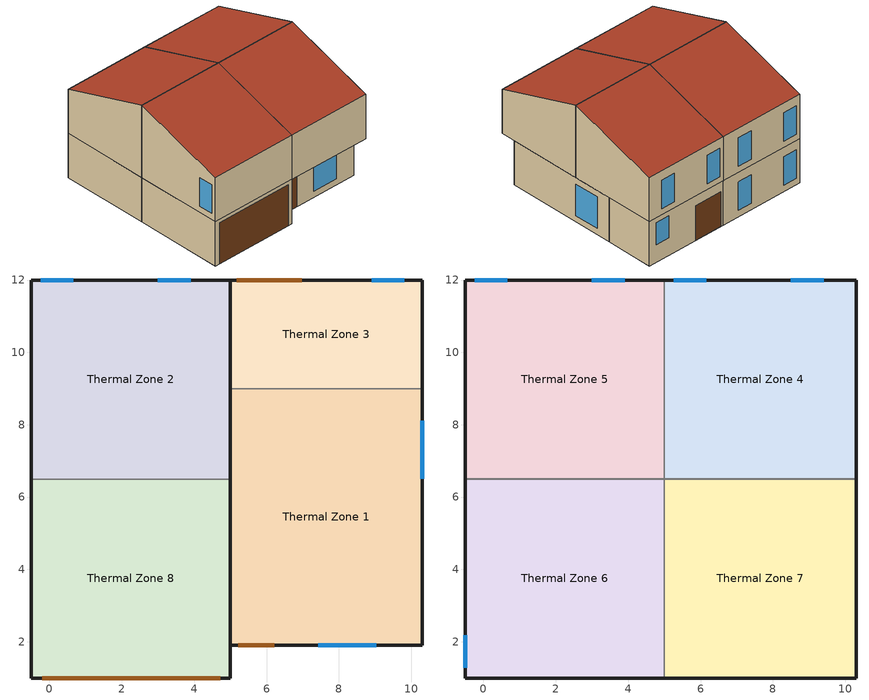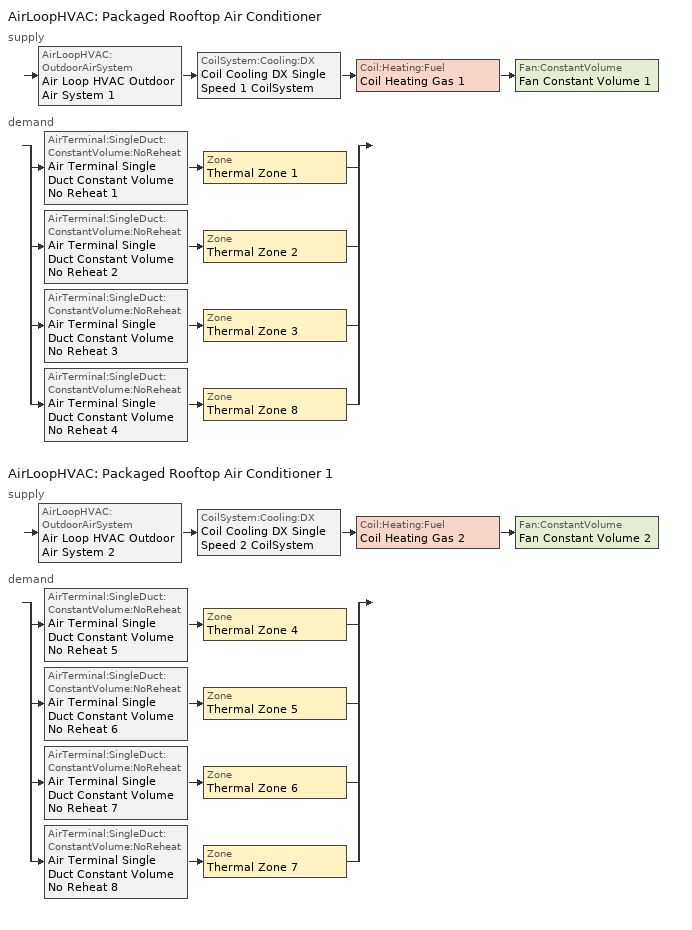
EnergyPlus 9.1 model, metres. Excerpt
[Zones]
Thermal Zone 1
 floor ground (ExtSlabCarpet 4in ClimateZone 1-8): 10.3,9 10.3,1.9 5,1.9 5,9 z0
 wall outside (MyHouse ExtWall): 5,9 5,1.9 10.3,1.9 10.3,9 z0:2.8
 wall to Thermal Zone 3 (Interior Wall): 10.3,9 5,9 z0:2.8
 window (ASHRAE 189.1-2009 ExtWindow ClimateZone 6): 10.3,6.51 10.3,8.11 / 7.43,1.9 9.03,1.9 z0.4:2.4
 door (Exterior Door): 5.22,1.9 6.22,1.9 z0:2.2
 roof outside (MyHouse Attic): 10.3,1.9 10.3,9 5,9 5,1.9 z2.8
Thermal Zone 2
 floor ground (ExtSlabCarpet 4in ClimateZone 1-8): 5,12 5,6.5 -0.5,6.5 -0.5,12 z0
 wall outside (MyHouse ExtWall): 5,6.5 5,12 -0.5,12 -0.5,6.5 z0:2.8
 wall to Thermal Zone 8 (Interior Wall): -0.5,6.5 5,6.5 z0:2.8
 window (ASHRAE 189.1-2009 ExtWindow ClimateZone 6): 3.9,12 3,12 / 0.65,12 -0.25,12 z0.4:2.2
Thermal Zone 3
 floor ground (ExtSlabCarpet 4in ClimateZone 1-8): 10.3,12 10.3,9 5,9 5,12 z0
 wall outside (MyHouse ExtWall): 10.3,9 10.3,12 5,12 5,9 z0:2.8
 window (ASHRAE 189.1-2009 ExtWindow ClimateZone 6): 9.8,12 8.9,12 z1.1:2.5
 door (Exterior Door): 6.97,12 5.17,12 z0:2.2
 roof outside (MyHouse Attic): 5,9 10.3,9 10.3,12 5,12 z2.8
Thermal Zone 8
 floor ground (ExtSlabCarpet 4in ClimateZone 1-8): 5,6.5 5,1 -0.5,1 -0.5,6.5 z0
 wall outside (MyHouse ExtWall): -0.5,6.5 -0.5,1 5,1 5,6.5 z0:2.8
 door (Exterior Door): -0.2,1 4.72,1 z0:2.61
Thermal Zone 4
 floor ground (ExtSlabCarpet 4in ClimateZone 1-8): 10.3,12 10.3,6.5 5,6.5 5,12 z2.8
 wall outside (MyHouse ExtWall): 10.3,12 5,12 z2.8:5.6; 10.3,6.5,7.4 10.3,6.5,2.8 10.3,12,2.8 10.3,12,5.6
 wall to Thermal Zone 7 (Interior Wall): 5,6.5 10.3,6.5 z2.8:7.4
 wall to Thermal Zone 5 (Interior Wall): 5,6.5,7.4 5,12,5.6 5,12,2.8 5,6.5,2.8
 window (ASHRAE 189.1-2009 ExtWindow ClimateZone 6): 9.4,12 8.5,12 / 6.15,12 5.25,12 z3.2:5
 roof outside (MyHouse Attic): 10.3,6.5,7.4 10.3,12,5.6 5,12,5.6 5,6.5,7.4
Thermal Zone 5
 floor to Thermal Zone 2 (Interior Floor): 5,12 5,6.5 -0.5,6.5 -0.5,12 z2.8
 wall outside (MyHouse ExtWall): 5,12 -0.5,12 z2.8:5.6; -0.5,6.5,7.4 -0.5,12,5.6 -0.5,12,2.8 -0.5,6.5,2.8
 wall to Thermal Zone 6 (Interior Wall): -0.5,6.5 5,6.5 z2.8:7.4
 window (ASHRAE 189.1-2009 ExtWindow ClimateZone 6): 3.9,12 3,12 / 0.65,12 -0.25,12 z3.2:5
 roof outside (MyHouse Attic): 5,6.5,7.4 5,12,5.6 -0.5,12,5.6 -0.5,6.5,7.4
Thermal Zone 6
 floor to Thermal Zone 8 (Interior Floor): 5,6.5 5,1 -0.5,1 -0.5,6.5 z2.8
 wall outside (MyHouse ExtWall): -0.5,1 5,1 z2.8:5.6; -0.5,6.5,7.4 -0.5,6.5,2.8 -0.5,1,2.8 -0.5,1,5.6
 wall to Thermal Zone 7 (Interior Wall): 5,6.5,7.4 5,1,5.6 5,1,2.8 5,6.5,2.8
 window (ASHRAE 189.1-2009 ExtWindow ClimateZone 6): -0.5,2.19 -0.5,1.29 z3.2:5
 roof outside (MyHouse Attic): -0.5,6.5,7.4 -0.5,1,5.6 5,1,5.6 5,6.5,7.4
Thermal Zone 7
 floor ground (ExtSlabCarpet 4in ClimateZone 1-8): 10.3,6.5 10.3,1 5,1 5,6.5 z2.8
 wall outside (MyHouse ExtWall): 5,1 10.3,1 z2.8:5.6; 10.3,6.5,7.4 10.3,1,5.6 10.3,1,2.8 10.3,6.5,2.8
 roof outside (MyHouse Attic): 5,6.5,7.4 5,1,5.6 10.3,1,5.6 10.3,6.5,7.4
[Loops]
AirLoopHVAC 'Packaged Rooftop Air Conditioner'
 supply: AirLoopHVAC:OutdoorAirSystem 'Air Loop HVAC Outdoor Air System 1' > CoilSystem:Cooling:DX 'Coil Cooling DX Single Speed 1 CoilSystem' > Coil:Heating:Fuel 'Coil Heating Gas 1' > Fan:ConstantVolume 'Fan Constant Volume 1'
 demand: split
  | AirTerminal:SingleDuct:ConstantVolume:NoReheat 'Air Terminal Single Duct Constant Volume No Reheat 1' > Zone 'Thermal Zone 1'
  | AirTerminal:SingleDuct:ConstantVolume:NoReheat 'Air Terminal Single Duct Constant Volume No Reheat 2' > Zone 'Thermal Zone 2'
  | AirTerminal:SingleDuct:ConstantVolume:NoReheat 'Air Terminal Single Duct Constant Volume No Reheat 3' > Zone 'Thermal Zone 3'
  | AirTerminal:SingleDuct:ConstantVolume:NoReheat 'Air Terminal Single Duct Constant Volume No Reheat 4' > Zone 'Thermal Zone 8'
AirLoopHVAC 'Packaged Rooftop Air Conditioner 1'
 supply: AirLoopHVAC:OutdoorAirSystem 'Air Loop HVAC Outdoor Air System 2' > CoilSystem:Cooling:DX 'Coil Cooling DX Single Speed 2 CoilSystem' > Coil:Heating:Fuel 'Coil Heating Gas 2' > Fan:ConstantVolume 'Fan Constant Volume 2'
 demand: split
  | AirTerminal:SingleDuct:ConstantVolume:NoReheat 'Air Terminal Single Duct Constant Volume No Reheat 5' > Zone 'Thermal Zone 4'
  | AirTerminal:SingleDuct:ConstantVolume:NoReheat 'Air Terminal Single Duct Constant Volume No Reheat 6' > Zone 'Thermal Zone 5'
  | AirTerminal:SingleDuct:ConstantVolume:NoReheat 'Air Terminal Single Duct Constant Volume No Reheat 7' > Zone 'Thermal Zone 6'
  | AirTerminal:SingleDuct:ConstantVolume:NoReheat 'Air Terminal Single Duct Constant Volume No Reheat 8' > Zone 'Thermal Zone 7'
[Building]
MyHouse: North Axis=180
[Site:Location]
ATLANTA-HARTSFIELD-IAP: Latitude=33.63; Longitude=-84.44; Time Zone=-5; Elevation=308
[SizingPeriod:DesignDay] Day of Month=21; DryBulb Temperature Range Modifier Type=DefaultMultipliers; Barometric Pressure=97679; Rain Indicator=No; Snow Indicator=No; Daylight Saving Time Indicator=No
Name | Month | Day Type | Maximum DryBulb Temperature | Daily DryBulb Temperature Range | Humidity Condition Type | Wetbulb or DewPoint at Maximum DryBulb | Wind Speed | Wind Direction | Solar Model Indicator | ASHRAE Clear Sky Optical Depth for Beam Irradiance taub | ASHRAE Clear Sky Optical Depth for Diffuse Irradiance taud | Enthalpy at Maximum DryBulb | Sky Clearness
Atlanta Hartsfield Intl Ap Ann Clg .4% Condns DB=>MWB | 7 | SummerDesignDay | 34.4 | 9.5 | Wetbulb | 23.5 | 4 | 300 | ASHRAETau | 0.556 | 1.779
Atlanta Hartsfield Intl Ap Ann Clg .4% Condns DP=>MDB | 7 | SummerDesignDay | 27.3 | 9.5 | Dewpoint | 23.4 | 4 | 300 | ASHRAETau | 0.556 | 1.779
Atlanta Hartsfield Intl Ap Ann Clg .4% Condns Enth=>MDB | 7 | SummerDesignDay | 31.3 | 9.5 | Enthalpy |  | 4 | 300 | ASHRAETau | 0.556 | 1.779 | 77900
Atlanta Hartsfield Intl Ap Ann Clg .4% Condns WB=>MDB | 7 | SummerDesignDay | 31.2 | 9.5 | Wetbulb | 25.1 | 4 | 300 | ASHRAETau | 0.556 | 1.779
Atlanta Hartsfield Intl Ap Ann Htg 99.6% Condns DB | 1 | WinterDesignDay | -6.3 | 0 | Wetbulb | -6.3 | 5.3 | 320 | ASHRAEClearSky |  |  |  | 0
Atlanta Hartsfield Intl Ap Ann Htg Wind 99.6% Condns WS=>MCDB | 1 | WinterDesignDay | 3 | 0 | Wetbulb | 3 | 11.4 | 320 | ASHRAEClearSky |  |  |  | 0
Atlanta Hartsfield Intl Ap Ann Hum_n 99.6% Condns DP=>MCDB | 1 | WinterDesignDay | -2.6 | 0 | Dewpoint | -15.8 | 5.3 | 320 | ASHRAEClearSky |  |  |  | 0
[Site:WeatherStation]
Wind Sensor Height Above Ground=1; Wind Speed Profile Exponent=1; Wind Speed Profile Boundary Layer Thickness=1.1482; Air Temperature Sensor Height Above Ground=1.5
[Site:HeightVariation]
Wind Speed Profile Exponent=0.001; Wind Speed Profile Boundary Layer Thickness=1; Air Temperature Gradient Coefficient=0.0065
[Material] Thermal Absorptance=0.9
Name | Roughness | Thickness | Conductivity | Density | Specific Heat | Solar Absorptance | Visible Absorptance
1/2IN Gypsum 1; 1/2IN Gypsum 2 | Smooth | 0.0127 | 0.16 | 784.9 | 830 | 0.4 | 0.4
1IN Stucco | Smooth | 0.0253 | 0.6918 | 1858 | 837 | 0.92 | 0.92
F08 Metal surface | Smooth | 0.0008 | 45.28 | 7824 | 500 | 0.7 | 0.7
F16 Acoustic tile | MediumSmooth | 0.0191 | 0.06 | 368 | 590 | 0.3 | 0.3
G01a 19mm gypsum board | MediumSmooth | 0.019 | 0.16 | 800 | 1090 | 0.4 | 0.4
G05 25mm wood | MediumSmooth | 0.0254 | 0.15 | 608 | 1630 | 0.5 | 0.5
I01 25mm insulation board | MediumRough | 0.0254 | 0.03 | 43 | 1210 | 0.6 | 0.6
M11 100mm lightweight concrete | MediumRough | 0.1016 | 0.53 | 1280 | 840 | 0.5 | 0.5
MAT-CC05 4 HW CONCRETE | Rough | 0.1016 | 1.311 | 2240 | 836.8 | 0.85 | 0.85
Roof Insulation [26] 1 | MediumRough | 0.2941 | 0.386428 | 265 | 836.8 | 0.7 | 0.7
Roof Membrane | VeryRough | 0.0095 | 0.16 | 1121.29 | 1460 | 0.7 | 0.7
Wall Insulation [36] 1 | MediumRough | 0.0566 | 0.0896459 | 91 | 837 | 0.5 | 0.5
[Material:NoMass]
CP02 CARPET PAD: Roughness=Smooth; Thermal Resistance=0.1; Thermal Absorptance=0.9; Solar Absorptance=0.8; Visible Absorptance=0.8
[Material:AirGap]
Name | Thermal Resistance
F04 Wall air space resistance | 0.15
F05 Ceiling air space resistance | 0.18
[WindowMaterial:Glazing]
Theoretical Glass [216]: Optical Data Type=SpectralAverage; Thickness=0.003; Solar Transmittance at Normal Incidence=0.378389; Front Side Solar Reflectance at Normal Incidence=0.5699; Back Side Solar Reflectance at Normal Incidence=0; Visible Transmittance at Normal Incidence=0.08; Front Side Visible Reflectance at Normal Incidence=0.4421; Back Side Visible Reflectance at Normal Incidence=0; Infrared Transmittance at Normal Incidence=0; Front Side Infrared Hemispherical Emissivity=0.9; Back Side Infrared Hemispherical Emissivity=0.9; Conductivity=0.0640732; Dirt Correction Factor for Solar and Visible Transmittance=1; Solar Diffusing=No
[Construction]
ASHRAE 189.1-2009 ExtWindow ClimateZone 6: Theoretical Glass [216]
Exterior Door: F08 Metal surface, I01 25mm insulation board
ExtSlabCarpet 4in ClimateZone 1-8: MAT-CC05 4 HW CONCRETE, CP02 CARPET PAD
Interior Floor: F16 Acoustic tile, F05 Ceiling air space resistance, M11 100mm lightweight concrete
Interior Wall: G01a 19mm gypsum board, F04 Wall air space resistance, G01a 19mm gypsum board
MyHouse Attic: Roof Membrane, G05 25mm wood, Roof Insulation [26] 1, 1/2IN Gypsum 2
MyHouse ExtWall: 1IN Stucco, G05 25mm wood, Wall Insulation [36] 1, 1/2IN Gypsum 1
[Zone]
Thermal Zone 1; Thermal Zone 2; Thermal Zone 3; Thermal Zone 4; Thermal Zone 5; Thermal Zone 6; Thermal Zone 7; Thermal Zone 8
[DesignSpecification:OutdoorAir]
189.1-2009 - Office - OpenOffice - CZ1-3 Ventilation: Outdoor Air Method=Sum; Outdoor Air Flow per Person=0.00943895; Outdoor Air Flow per Zone Floor Area=0; Outdoor Air Flow per Zone=0; Outdoor Air Flow Air Changes per Hour=0
[DesignSpecification:ZoneAirDistribution] Zone Air Distribution Effectiveness in Cooling Mode=1; Zone Air Distribution Effectiveness in Heating Mode=1
Thermal Zone 1 Design Spec Zone Air Dist; Thermal Zone 2 Design Spec Zone Air Dist; Thermal Zone 3 Design Spec Zone Air Dist; Thermal Zone 4 Design Spec Zone Air Dist; Thermal Zone 5 Design Spec Zone Air Dist; Thermal Zone 6 Design Spec Zone Air Dist; Thermal Zone 7 Design Spec Zone Air Dist; Thermal Zone 8 Design Spec Zone Air Dist
[Sizing:Zone] Zone Cooling Design Supply Air Temperature Input Method=SupplyAirTemperature; Zone Cooling Design Supply Air Temperature=14; Zone Cooling Design Supply Air Temperature Difference=11.11; Zone Heating Design Supply Air Temperature Input Method=SupplyAirTemperature; Zone Heating Design Supply Air Temperature Difference=11.11; Zone Cooling Design Supply Air Humidity Ratio=0.0085; Zone Heating Design Supply Air Humidity Ratio=0.008; Design Specification Outdoor Air Object=189.1-2009 - Office - OpenOffice - CZ1-3 Ventilation; Cooling Design Air Flow Method=DesignDay; Cooling Design Air Flow Rate=0.0274; Cooling Minimum Air Flow per Zone Floor Area=0.000762; Cooling Minimum Air Flow=0.0274; Cooling Minimum Air Flow Fraction=0; Heating Design Air Flow Method=DesignDay; Heating Design Air Flow Rate=0.0274; Heating Maximum Air Flow per Zone Floor Area=0.002032; Heating Maximum Air Flow=0; Heating Maximum Air Flow Fraction=0.3; Account for Dedicated Outdoor Air System=No
Name | Zone Heating Design Supply Air Temperature | Design Specification Zone Air Distribution Object
Thermal Zone 1 | 60 | Thermal Zone 1 Design Spec Zone Air Dist
Thermal Zone 2 | 60 | Thermal Zone 2 Design Spec Zone Air Dist
Thermal Zone 3 | 60 | Thermal Zone 3 Design Spec Zone Air Dist
Thermal Zone 4 | 60 | Thermal Zone 4 Design Spec Zone Air Dist
Thermal Zone 5 | 60 | Thermal Zone 5 Design Spec Zone Air Dist
Thermal Zone 6 | 60 | Thermal Zone 6 Design Spec Zone Air Dist
Thermal Zone 7 | 60 | Thermal Zone 7 Design Spec Zone Air Dist
Thermal Zone 8 | 100 | Thermal Zone 8 Design Spec Zone Air Dist
[Sizing:System] Type of Load to Size On=Sensible; Design Outdoor Air Flow Rate=Autosize; Central Heating Maximum System Air Flow Ratio=1; Preheat Design Temperature=7; Preheat Design Humidity Ratio=0.008; Precool Design Temperature=12.8; Precool Design Humidity Ratio=0.008; Central Cooling Design Supply Air Temperature=12.8; Central Heating Design Supply Air Temperature=40; Type of Zone Sum to Use=NonCoincident; 100 Outdoor Air in Cooling=Yes; 100 Outdoor Air in Heating=Yes; Central Cooling Design Supply Air Humidity Ratio=0.0085; Central Heating Design Supply Air Humidity Ratio=0.008; Cooling Supply Air Flow Rate Method=DesignDay; Cooling Supply Air Flow Rate=0; Cooling Supply Air Flow Rate Per Floor Area=0.00996765; Cooling Fraction of Autosized Cooling Supply Air Flow Rate=1; Cooling Supply Air Flow Rate Per Unit Cooling Capacity=3.94755e-05; Heating Supply Air Flow Rate Method=DesignDay; Heating Supply Air Flow Rate=0; Heating Supply Air Flow Rate Per Floor Area=0.00996765; Heating Fraction of Autosized Heating Supply Air Flow Rate=1; Heating Fraction of Autosized Cooling Supply Air Flow Rate=1; Heating Supply Air Flow Rate Per Unit Heating Capacity=3.15882e-05; System Outdoor Air Method=ZoneSum; Zone Maximum Outdoor Air Fraction=1; Cooling Design Capacity Method=CoolingDesignCapacity; Cooling Design Capacity=Autosize; Cooling Design Capacity Per Floor Area=234.7; Fraction of Autosized Cooling Design Capacity=1; Heating Design Capacity Method=HeatingDesignCapacity; Heating Design Capacity=Autosize; Heating Design Capacity Per Floor Area=157; Fraction of Autosized Heating Design Capacity=1; Central Cooling Capacity Control Method=OnOff
Packaged Rooftop Air Conditioner; Packaged Rooftop Air Conditioner 1
[ZoneControl:Thermostat]
Name | Zone or ZoneList | Control Type Schedule | Control 1
Thermal Zone 1 Thermostat | Thermal Zone 1 | Thermal Zone 1 Thermostat Schedule | Thermostat Setpoint Dual Setpoint 1
Thermal Zone 2 Thermostat | Thermal Zone 2 | Thermal Zone 2 Thermostat Schedule | Thermostat Setpoint Dual Setpoint 2
Thermal Zone 3 Thermostat | Thermal Zone 3 | Thermal Zone 3 Thermostat Schedule | Thermostat Setpoint Dual Setpoint 3
Thermal Zone 4 Thermostat | Thermal Zone 4 | Thermal Zone 4 Thermostat Schedule | Thermostat Setpoint Dual Setpoint 4
Thermal Zone 5 Thermostat | Thermal Zone 5 | Thermal Zone 5 Thermostat Schedule | Thermostat Setpoint Dual Setpoint 5
Thermal Zone 6 Thermostat | Thermal Zone 6 | Thermal Zone 6 Thermostat Schedule | Thermostat Setpoint Dual Setpoint 6
Thermal Zone 7 Thermostat | Thermal Zone 7 | Thermal Zone 7 Thermostat Schedule | Thermostat Setpoint Dual Setpoint 7
Thermal Zone 8 Thermostat | Thermal Zone 8 | Thermal Zone 8 Thermostat Schedule | Thermostat Setpoint Dual Setpoint 8
[ThermostatSetpoint:DualSetpoint]
Name | Heating Setpoint Temperature Schedule | Cooling Setpoint Temperature Schedule
Thermostat Setpoint Dual Setpoint 1; Thermostat Setpoint Dual Setpoint 2; Thermostat Setpoint Dual Setpoint 3 | MyHouse HtgSetp Grnd Floor | MyHouse ClgSetp Grnd Floor 4
Thermostat Setpoint Dual Setpoint 4; Thermostat Setpoint Dual Setpoint 5; Thermostat Setpoint Dual Setpoint 6; Thermostat Setpoint Dual Setpoint 7 | MyHouse HtgSetp 1st Floor | MyHouse ClgSetp 1st Floor
Thermostat Setpoint Dual Setpoint 8 | MyHouse HtgSetp Garage | MyHouse ClgSetp Garage
[AirTerminal:SingleDuct:ConstantVolume:NoReheat] Availability Schedule=Always On Discrete; Maximum Air Flow Rate=AutoSize
Air Terminal Single Duct Constant Volume No Reheat 1; Air Terminal Single Duct Constant Volume No Reheat 2; Air Terminal Single Duct Constant Volume No Reheat 3; Air Terminal Single Duct Constant Volume No Reheat 5; Air Terminal Single Duct Constant Volume No Reheat 6; Air Terminal Single Duct Constant Volume No Reheat 7; Air Terminal Single Duct Constant Volume No Reheat 8; Air Terminal Single Duct Constant Volume No Reheat 4
[Zone equipment]
Thermal Zone 1: Air Terminal Single Duct Constant Volume No Reheat 1
Thermal Zone 2: Air Terminal Single Duct Constant Volume No Reheat 2
Thermal Zone 3: Air Terminal Single Duct Constant Volume No Reheat 3
Thermal Zone 4: Air Terminal Single Duct Constant Volume No Reheat 5
Thermal Zone 5: Air Terminal Single Duct Constant Volume No Reheat 6
Thermal Zone 6: Air Terminal Single Duct Constant Volume No Reheat 7
Thermal Zone 7: Air Terminal Single Duct Constant Volume No Reheat 8
Thermal Zone 8: Air Terminal Single Duct Constant Volume No Reheat 4
[Fan:ConstantVolume] Availability Schedule=Always On Discrete; Pressure Rise=500; Maximum Flow Rate=AutoSize; Motor Efficiency=0.9; Motor In Airstream Fraction=1
Name | Fan Total Efficiency
Fan Constant Volume 1 | 0.877507
Fan Constant Volume 2 | 0.7
[Coil:Cooling:DX:SingleSpeed] Availability Schedule=Always On Discrete; Gross Rated Total Cooling Capacity=Autosize; Gross Rated Sensible Heat Ratio=Autosize; Rated Air Flow Rate=Autosize; Rated Evaporator Fan Power Per Volume Flow Rate=773.3; Condenser Type=AirCooled; Evaporative Condenser Effectiveness=0; Evaporative Condenser Air Flow Rate=Autosize; Evaporative Condenser Pump Rated Power Consumption=Autosize; Crankcase Heater Capacity=0; Maximum Outdoor DryBulb Temperature for Crankcase Heater Operation=0; Basin Heater Capacity=0; Basin Heater Setpoint Temperature=10
Name | Gross Rated Cooling COP | Total Cooling Capacity Function of Temperature Curve | Total Cooling Capacity Function of Flow Fraction Curve | Energy Input Ratio Function of Temperature Curve | Energy Input Ratio Function of Flow Fraction Curve | Part Load Fraction Correlation Curve
Coil Cooling DX Single Speed 1 | 3.44288 | Curve Biquadratic 5 | Curve Quadratic 5 | Curve Biquadratic 6 | Curve Quadratic 6 | Curve Quadratic 7
Coil Cooling DX Single Speed 2 | 3.5 | Curve Biquadratic 7 | Curve Quadratic 8 | Curve Biquadratic 8 | Curve Quadratic 9 | Curve Quadratic 10
[Coil:Heating:Fuel] Availability Schedule=Always On Discrete; Fuel Type=NaturalGas; Nominal Capacity=AutoSize; Parasitic Electric Load=0; Parasitic Fuel Load=0
Name | Burner Efficiency
Coil Heating Gas 1 | 0.438168
Coil Heating Gas 2 | 0.8
[CoilSystem:Cooling:DX] Availability Schedule=Always On Discrete
Name | Cooling Coil
Coil Cooling DX Single Speed 1 CoilSystem | Coil Cooling DX Single Speed 1
Coil Cooling DX Single Speed 2 CoilSystem | Coil Cooling DX Single Speed 2
[Controller:OutdoorAir] Minimum Outdoor Air Flow Rate=0; Maximum Outdoor Air Flow Rate=Autosize; Economizer Control Type=NoEconomizer; Economizer Control Action Type=ModulateFlow; Economizer Maximum Limit DryBulb Temperature=28; Economizer Maximum Limit Enthalpy=64000; Economizer Minimum Limit DryBulb Temperature=-100; Lockout Type=NoLockout; Minimum Limit Type=FixedMinimum; High Humidity Control=No; Control High Indoor Humidity Based on Outdoor Humidity Ratio=Yes; Heat Recovery Bypass Control Type=BypassWhenWithinEconomizerLimits
Name | Mechanical Ventilation Controller
Controller Outdoor Air 1 | Controller Mechanical Ventilation 1
Controller Outdoor Air 2 | Controller Mechanical Ventilation 2
[Controller:MechanicalVentilation] Availability Schedule=Always On Discrete; Demand Controlled Ventilation=No; System Outdoor Air Method=ZoneSum; Design Specification Outdoor Air Object Name 1=189.1-2009 - Office - OpenOffice - CZ1-3 Ventilation; Design Specification Outdoor Air Object Name 2=189.1-2009 - Office - OpenOffice - CZ1-3 Ventilation; Design Specification Outdoor Air Object Name 3=189.1-2009 - Office - OpenOffice - CZ1-3 Ventilation; Design Specification Outdoor Air Object Name 4=189.1-2009 - Office - OpenOffice - CZ1-3 Ventilation
Name | Zone 1 | Design Specification Zone Air Distribution Object Name 1 | Zone 2 | Design Specification Zone Air Distribution Object Name 2 | Zone 3 | Design Specification Zone Air Distribution Object Name 3 | Zone 4 | Design Specification Zone Air Distribution Object Name 4
Controller Mechanical Ventilation 1 | Thermal Zone 1 | Thermal Zone 1 Design Spec Zone Air Dist | Thermal Zone 2 | Thermal Zone 2 Design Spec Zone Air Dist | Thermal Zone 3 | Thermal Zone 3 Design Spec Zone Air Dist | Thermal Zone 8 | Thermal Zone 8 Design Spec Zone Air Dist
Controller Mechanical Ventilation 2 | Thermal Zone 4 | Thermal Zone 4 Design Spec Zone Air Dist | Thermal Zone 5 | Thermal Zone 5 Design Spec Zone Air Dist | Thermal Zone 6 | Thermal Zone 6 Design Spec Zone Air Dist | Thermal Zone 7 | Thermal Zone 7 Design Spec Zone Air Dist
[AirLoopHVAC] Design Supply Air Flow Rate=AutoSize
Packaged Rooftop Air Conditioner; Packaged Rooftop Air Conditioner 1
[AvailabilityManager:Scheduled] Schedule=Always On Discrete
Packaged Rooftop Air Conditioner Availability Manager; Air Loop HVAC Outdoor Air System 1 Availability Manager; Packaged Rooftop Air Conditioner 1 Availability Manager; Air Loop HVAC Outdoor Air System 2 Availability Manager
[SetpointManager:SingleZone:Reheat] Control Variable=Temperature; Minimum Supply Air Temperature=-99; Maximum Supply Air Temperature=99
Name | Control Zone
Setpoint Manager Single Zone Reheat 1 | Thermal Zone 1
Setpoint Manager Single Zone Reheat 2 | Thermal Zone 4
[SetpointManager:MixedAir] Control Variable=Temperature
Node 9 OS Default SPM; Node 10 OS Default SPM; Node 11 OS Default SPM; Node 36 OS Default SPM; Node 37 OS Default SPM; Node 38 OS Default SPM
[Schedule:Day:Interval]
Small Office HtgSetp Default Schedule 2: No, 16:00, 6.13978, 24:00, 10.3391
Small Office HtgSetp Summer Design Day 2: No, 24:00, 8
Small Office HtgSetp Winter Design Day 2: No, 11:00, 8, 24:00, 19
Small Office ClgSetp Default Schedule 2: No, 11:00, 27.4824, 24:00, 23.5756
Small Office ClgSetp Summer Design Day 2: No, 11:00, 28, 24:00, 23
Small Office ClgSetp Winter Design Day 2; Small Office ClgSetp Winter Design Day 1: No, 24:00, 28
Small Office HtgSetp Default Schedule 1: No, 08:00, 18, 24:00, 8
Small Office HtgSetp Summer Design Day 1: No, 24:00, 14
Small Office HtgSetp Winter Design Day 1: No, 11:00, 19, 24:00, 14
Small Office ClgSetp Default Schedule 1; Small Office ClgSetp Summer Design Day 1: No, 11:00, 22.7, 24:00, 28
Small Office HtgSetp Default Schedule 3; Small Office HtgSetp Summer Design Day 3; Small Office HtgSetp Winter Design Day 3: No, 24:00, 1
Small Office ClgSetp Default Schedule 3; Small Office ClgSetp Summer Design Day 3; Small Office ClgSetp Winter Design Day 3: No, 24:00, 40
[Schedule:Week:Daily]
MyHouse HtgSetp Grnd Floor Week Rule - Jan1-Dec31: Small Office HtgSetp Default Schedule 2, Small Office HtgSetp Default Schedule 2, Small Office HtgSetp Default Schedule 2, Small Office HtgSetp Default Schedule 2, Small Office HtgSetp Default Schedule 2, Small Office HtgSetp Default Schedule 2, Small Office HtgSetp Default Schedule 2, Small Office HtgSetp Default Schedule 2, Small Office HtgSetp Summer Design Day 2, Small Office HtgSetp Winter Design Day 2, Small Office HtgSetp Default Schedule 2, Small Office HtgSetp Default Schedule 2
MyHouse ClgSetp Grnd Floor 4 Week Rule - Jan1-Dec31: Small Office ClgSetp Default Schedule 2, Small Office ClgSetp Default Schedule 2, Small Office ClgSetp Default Schedule 2, Small Office ClgSetp Default Schedule 2, Small Office ClgSetp Default Schedule 2, Small Office ClgSetp Default Schedule 2, Small Office ClgSetp Default Schedule 2, Small Office ClgSetp Default Schedule 2, Small Office ClgSetp Summer Design Day 2, Small Office ClgSetp Winter Design Day 2, Small Office ClgSetp Default Schedule 2, Small Office ClgSetp Default Schedule 2
MyHouse HtgSetp 1st Floor Week Rule - Jan1-Dec31: Small Office HtgSetp Default Schedule 1, Small Office HtgSetp Default Schedule 1, Small Office HtgSetp Default Schedule 1, Small Office HtgSetp Default Schedule 1, Small Office HtgSetp Default Schedule 1, Small Office HtgSetp Default Schedule 1, Small Office HtgSetp Default Schedule 1, Small Office HtgSetp Default Schedule 1, Small Office HtgSetp Summer Design Day 1, Small Office HtgSetp Winter Design Day 1, Small Office HtgSetp Default Schedule 1, Small Office HtgSetp Default Schedule 1
MyHouse ClgSetp 1st Floor Week Rule - Jan1-Dec31: Small Office ClgSetp Default Schedule 1, Small Office ClgSetp Default Schedule 1, Small Office ClgSetp Default Schedule 1, Small Office ClgSetp Default Schedule 1, Small Office ClgSetp Default Schedule 1, Small Office ClgSetp Default Schedule 1, Small Office ClgSetp Default Schedule 1, Small Office ClgSetp Default Schedule 1, Small Office ClgSetp Summer Design Day 1, Small Office ClgSetp Winter Design Day 1, Small Office ClgSetp Default Schedule 1, Small Office ClgSetp Default Schedule 1
MyHouse HtgSetp Garage Week Rule - Jan1-Dec31: Small Office HtgSetp Default Schedule 3, Small Office HtgSetp Default Schedule 3, Small Office HtgSetp Default Schedule 3, Small Office HtgSetp Default Schedule 3, Small Office HtgSetp Default Schedule 3, Small Office HtgSetp Default Schedule 3, Small Office HtgSetp Default Schedule 3, Small Office HtgSetp Default Schedule 3, Small Office HtgSetp Summer Design Day 3, Small Office HtgSetp Winter Design Day 3, Small Office HtgSetp Default Schedule 3, Small Office HtgSetp Default Schedule 3
MyHouse ClgSetp Garage Week Rule - Jan1-Dec31: Small Office ClgSetp Default Schedule 3, Small Office ClgSetp Default Schedule 3, Small Office ClgSetp Default Schedule 3, Small Office ClgSetp Default Schedule 3, Small Office ClgSetp Default Schedule 3, Small Office ClgSetp Default Schedule 3, Small Office ClgSetp Default Schedule 3, Small Office ClgSetp Default Schedule 3, Small Office ClgSetp Summer Design Day 3, Small Office ClgSetp Winter Design Day 3, Small Office ClgSetp Default Schedule 3, Small Office ClgSetp Default Schedule 3
[Schedule:Year]
MyHouse HtgSetp Grnd Floor: MyHouse HtgSetp Grnd Floor Week Rule - Jan1-Dec31, 1, 1, 12, 31
MyHouse ClgSetp Grnd Floor 4: MyHouse ClgSetp Grnd Floor 4 Week Rule - Jan1-Dec31, 1, 1, 12, 31
MyHouse HtgSetp 1st Floor: MyHouse HtgSetp 1st Floor Week Rule - Jan1-Dec31, 1, 1, 12, 31
MyHouse ClgSetp 1st Floor: MyHouse ClgSetp 1st Floor Week Rule - Jan1-Dec31, 1, 1, 12, 31
MyHouse HtgSetp Garage: MyHouse HtgSetp Garage Week Rule - Jan1-Dec31, 1, 1, 12, 31
MyHouse ClgSetp Garage: MyHouse ClgSetp Garage Week Rule - Jan1-Dec31, 1, 1, 12, 31
[Schedule:Compact]
Thermal Zone 1 Thermostat Schedule; Thermal Zone 2 Thermostat Schedule; Thermal Zone 3 Thermostat Schedule; Thermal Zone 4 Thermostat Schedule; Thermal Zone 5 Thermostat Schedule; Thermal Zone 6 Thermostat Schedule; Thermal Zone 7 Thermostat Schedule; Thermal Zone 8 Thermostat Schedule: Through: 12/31, For: AllDays, Until: 24:00, 4
[Schedule:Constant]
Always On Discrete: Hourly Value=1
[Curve:Quadratic]
Name | Coefficient1 Constant | Coefficient2 x | Coefficient3 x2 | Minimum Value of x | Maximum Value of x
Curve Quadratic 5; Curve Quadratic 8 | 0.8 | 0.2 | 0 | 0.5 | 1.5
Curve Quadratic 6; Curve Quadratic 9 | 1.1552 | -0.1808 | 0.0256 | 0.5 | 1.5
Curve Quadratic 7; Curve Quadratic 10 | 0.85 | 0.15 | 0 | 0 | 1
[Curve:Biquadratic] Minimum Value of x=17; Maximum Value of x=22; Minimum Value of y=13; Maximum Value of y=46
Name | Coefficient1 Constant | Coefficient2 x | Coefficient3 x2 | Coefficient4 y | Coefficient5 y2 | Coefficient6 xy
Curve Biquadratic 5; Curve Biquadratic 7 | 0.942588 | 0.00954335 | 0.00068377 | -0.0110427 | 5.249e-06 | -9.72e-06
Curve Biquadratic 6; Curve Biquadratic 8 | 0.342414 | 0.034885 | -0.0006237 | 0.00497722 | 0.000437951 | -0.000728028
[AirflowNetwork:SimulationControl]
MyHouse: AirflowNetwork Control=MultizoneWithoutDistribution; Wind Pressure Coefficient Type=SurfaceAverageCalculation; Height Selection for Local Wind Pressure Calculation=OpeningHeight; Building Type=LowRise; Maximum Number of Iterations=500; Initialization Type=ZeroNodePressures; Relative Airflow Convergence Tolerance=0.0001; Absolute Airflow Convergence Tolerance=1e-06; Convergence Acceleration Limit=-0.5; Ratio of Building Width Along Short Axis to Width Along Long Axis=1; Height Dependence of External Node Temperature=No; Solver=SkylineLU
[AirflowNetwork:MultiZone:Zone] Ventilation Control Mode=NoVent; Indoor and Outdoor Temperature Difference Upper Limit for Minimum Venting Open Factor=100; Indoor and Outdoor Enthalpy Difference Upper Limit for Minimum Venting Open Factor=300000; Single Sided Wind Pressure Coefficient Algorithm=Standard; Facade Width=10
Thermal Zone 1; Thermal Zone 2; Thermal Zone 3; Thermal Zone 4; Thermal Zone 5; Thermal Zone 6; Thermal Zone 7
[AirflowNetwork:MultiZone:Surface] WindowDoor Opening Factor or Crack Factor=1; Ventilation Control Mode=ZoneLevel; Indoor and Outdoor Temperature Difference Upper Limit for Minimum Venting Open Factor=100; Indoor and Outdoor Enthalpy Difference Upper Limit for Minimum Venting Open Factor=300000; Equivalent Rectangle Method=PolygonHeight; Equivalent Rectangle Aspect Ratio=1
Name | Leakage Component
Surface 7; Surface 55; Surface 29 | Front
Surface 9; Surface 16; Surface 75; Surface 69 | Back
Surface 21 | Right
Surface 4; Surface 26; Surface 73; Surface 71; Surface 22; Surface 14 | NoLeack
[AirflowNetwork:MultiZone:Surface:EffectiveLeakageArea] Discharge Coefficient=1; Reference Pressure Difference=4; Air Mass Flow Exponent=0.65
Name | Effective Leakage Area
Front | 2.06915
Back | 2.21685
Right | 2.64679
NoLeack | 1e-06
[AirflowNetwork:MultiZone:ExternalNode] External Node Height=1.2; Symmetric Wind Pressure Coefficient Curve=No; Wind Angle Type=Absolute
Name | Wind Pressure Coefficient Curve
FrontNodeDown; FrontNodeUp | FrontCP
BackNodeDown; BackNodeUp | BackCP
RightNodeDown; RightNodeUp | RightCP
[AirflowNetwork:MultiZone:WindPressureCoefficientArray]
Every 30 Degrees: Wind Direction 1=0; Wind Direction 2=30; Wind Direction 3=60; Wind Direction 4=90; Wind Direction 5=120; Wind Direction 6=150; Wind Direction 7=180; Wind Direction 8=210; Wind Direction 9=240; Wind Direction 10=270; Wind Direction 11=300; Wind Direction 12=330
[AirflowNetwork:MultiZone:WindPressureCoefficientValues] AirflowNetworkMultiZoneWindPressureCoefficientArray=Every 30 Degrees
Name | Wind Pressure Coefficient Value 1 | Wind Pressure Coefficient Value 2 | Wind Pressure Coefficient Value 3 | Wind Pressure Coefficient Value 4 | Wind Pressure Coefficient Value 5 | Wind Pressure Coefficient Value 6 | Wind Pressure Coefficient Value 7 | Wind Pressure Coefficient Value 8 | Wind Pressure Coefficient Value 9 | Wind Pressure Coefficient Value 10 | Wind Pressure Coefficient Value 11 | Wind Pressure Coefficient Value 12
FrontCP | 0.353704 | 0.324666 | 0.022 | -0.733 | -0.289809 | -1.03679 | -0.587403 | -0.295 | -0.519 | -0.714 | 0.445083 | 0.0707928
LeftCP | 0.643 | 0.594 | 0.148 | -0.433 | -0.413 | -0.307 | -0.323 | -0.29 | -0.351 | -0.369 | 0.123 | 0.504
BackCP | -0.117656 | 0.268703 | -0.365 | -0.481 | -0.436349 | -1.46866 | -0.302782 | -0.546 | -0.682 | -0.475 | -0.425666 | 0.877323
Horizontal_WPCValue | 0 | 0 | 0 | 0 | 0 | 0 | 0 | 0 | 0 | 0 | 0 | 0
RightCP | -0.556753 | 0.223913 | 0.163 | -0.453 | -0.987387 | -0.637015 | -0.112821 | -0.291 | -0.323 | -0.421 | -0.811815 | 0.92577
